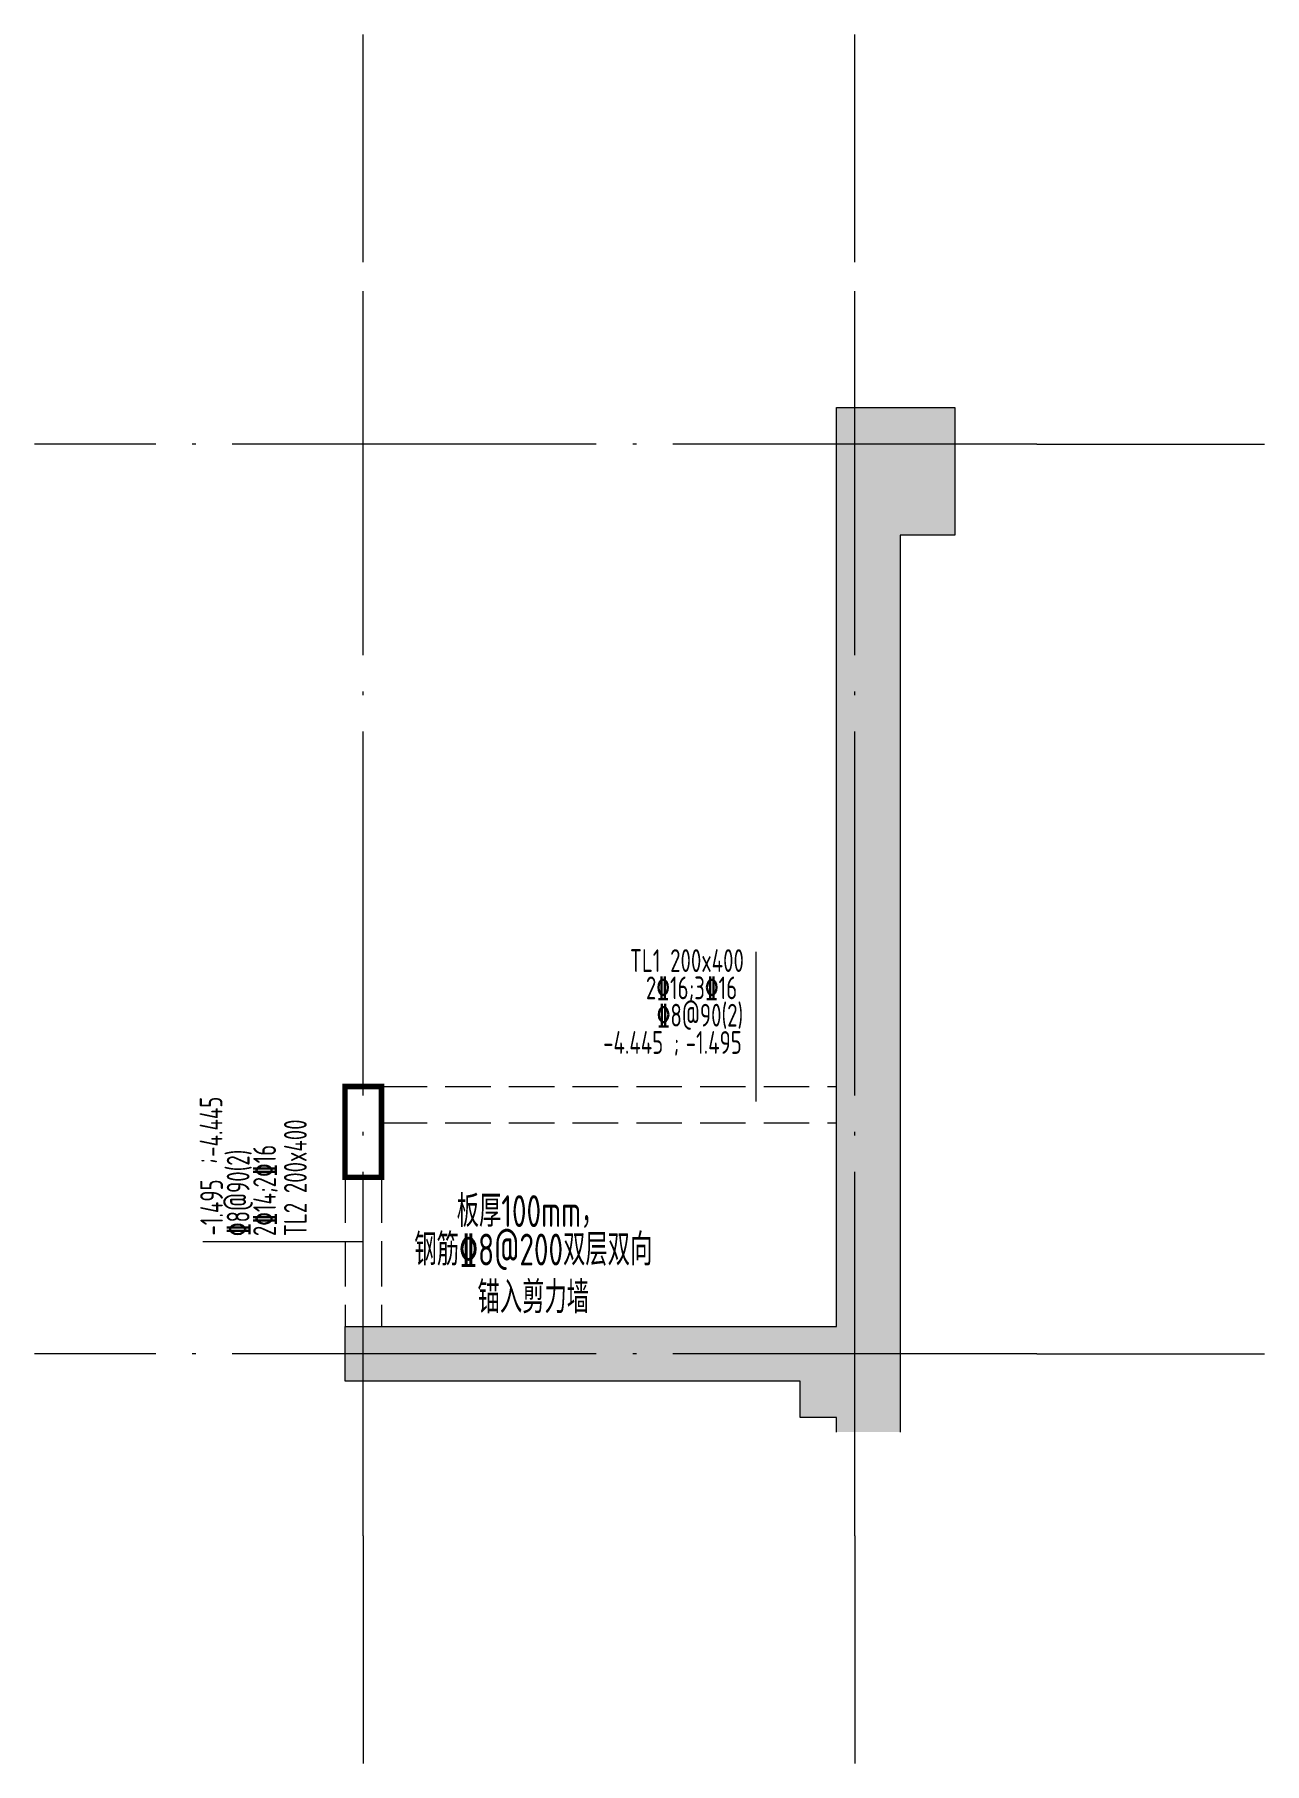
# Model space of a CAD drawing. Extents: x 5874492 to 7194610, y -939842 to -279257.
# Drawn here: x 6170639 to 6177394, y -754525 to -745025 of the extents above; entities that cross this region are included whole.
import ezdxf
from ezdxf.enums import TextEntityAlignment as Align

# ---------------------------------------------------------------- set-up
doc = ezdxf.new("R2010")
doc.units = 0
doc.header["$LTSCALE"] = 1000
doc.linetypes.add('DASH', pattern=[0.35, 0.25, -0.1])
doc.linetypes.add('DOTE', pattern=[2.42, 2, -0.2, 0.02, -0.2])
for name, color, linetype, lineweight in [('A-标注-轴号', 3, 'Continuous', 15), ('A-轴线-塔楼', 1, 'DOTE', 9), ('S-墙柱-COLU', 50, 'Continuous', 20), ('S-墙柱-HATCH', 251, 'Continuous', 20), ('S-墙柱-WALL', 6, 'Continuous', 20), ('S-板-BEAM', 4, 'DASH', 20), ('S-梁-垂直集中标注', 45, 'Continuous', 20), ('S-通用-TEXT', 7, 'Continuous', 20)]:
    doc.layers.add(name, color=color, linetype=linetype, lineweight=lineweight)
doc.styles.add('TSSD_Rein', font='tssdeng.shx', dxfattribs={"width": 0.7, "bigfont": 'hztxt.shx'})

msp = doc.modelspace()

# ---------------------------------------------------------------- hatches: boundary and pattern name
at = {"layer": 'S-墙柱-HATCH'}
h = msp.add_hatch(color=256, dxfattribs=at)
h.dxf.hatch_style = 1
h.paths.add_polyline_path([(6175394.5, -752704), (6175044.5, -752704), (6175044.5, -752624.9), (6174844.5, -752624.9), (6174844.5, -752424.9), (6172344.5, -752424.9), (6172344.5, -752124.9), (6175044.5, -752124.9), (6175044.5, -747074.9), (6175694.5, -747074.9), (6175694.5, -747774.9), (6175394.5, -747774.9)])

# ---------------------------------------------------------------- linework, layer by layer
at = {"layer": 'A-标注-轴号'}
for p, q in [((6172444.5, -746274.9), (6172444.5, -745024.9)), ((6175144.5, -746274.9), (6175144.5, -745024.9)), ((6176144.5, -747274.9), (6177394.5, -747274.9)), ((6176144.5, -752274.9), (6177394.5, -752274.9)), ((6172444.5, -753274.9), (6172444.5, -754524.9)), ((6175144.5, -753274.9), (6175144.5, -754524.9))]:
    msp.add_line(p, q, dxfattribs=at)
at = {"layer": 'A-轴线-塔楼'}
for p, q in [((6172444.5, -753274.9), (6172444.5, -746274.9)), ((6175144.5, -753274.9), (6175144.5, -746274.9)), ((6176144.5, -747274.9), (6170638.9, -747274.9)), ((6176144.5, -752274.9), (6170638.9, -752274.9))]:
    msp.add_line(p, q, dxfattribs=at)
at = {"layer": 'S-墙柱-COLU', "const_width": 30}
msp.add_lwpolyline([(6172544.5, -750804.9), (6172344.5, -750804.9), (6172344.5, -751304.9), (6172544.5, -751304.9)], close=True, dxfattribs=at)
at = {"layer": 'S-墙柱-WALL'}
msp.add_lwpolyline([(6175044.5, -752704), (6175044.5, -752624.9), (6174844.5, -752624.9), (6174844.5, -752424.9), (6172344.5, -752424.9), (6172344.5, -752124.9), (6175044.5, -752124.9), (6175044.5, -747074.9), (6175694.5, -747074.9), (6175694.5, -747774.9), (6175394.5, -747774.9), (6175394.5, -752704)], dxfattribs=at)
at = {"layer": 'S-板-BEAM'}
for p, q in [((6172544.5, -750804.9), (6175044.5, -750805)), ((6172544.5, -751004.9), (6175044.5, -751005))]:
    msp.add_line(p, q, dxfattribs=at)
for points in [[(6172344.5, -751304.9), (6172344.5, -752124.9)], [(6172544.5, -751304.9), (6172544.5, -752124.9)]]:
    msp.add_lwpolyline(points, dxfattribs=at)
at = {"layer": 'S-梁-垂直集中标注'}
for p, q in [((6174603.3, -750886.9), (6174603.3, -750065.2)), ((6172444.5, -751658.5), (6171563.8, -751658.5))]:
    msp.add_line(p, q, dxfattribs=at)

# ---------------------------------------------------------------- texts
at = {"layer": 'S-梁-垂直集中标注', "style": 'TSSD_Rein', "width": 0.7}
for s, rotation, p in [('TL1 200x400', 360, (6173909.3, -750175.8)), ('2\x8416;3\x8416', 360, (6173997.1, -750325.8)), ('\x848@90(2)', 360, (6174056.4, -750475.8)), ('TL2 200x400', 90, (6172134, -751627.3)), ('\x848@90(2)', 90, (6171819.6, -751627.3)), ('2\x8414;2\x8416', 90, (6171964.8, -751627.3))]:
    msp.add_text(s, height=125, rotation=rotation, dxfattribs=at).set_placement(p)
at = {"layer": 'S-梁-垂直集中标注', "color": 6, "style": 'TSSD_Rein', "width": 0.7}
for s, rotation, p in [('-4.445', 360, (6173761.8, -750625.8)), (';', 360, (6174148.8, -750625.8)), ('-1.495', 360, (6174215.6, -750625.8)), ('-4.445', 90, (6171670.7, -751191.6)), (';', 90, (6171631.9, -751230.5)), ('-1.495', 90, (6171673.5, -751623.9))]:
    msp.add_text(s, height=125, rotation=rotation, dxfattribs=at).set_placement(p)
at = {"layer": 'S-通用-TEXT', "style": 'TSSD_Rein', "width": 0.7}
for s, p in [('板厚100mm，', (6173360.6, -751489.8)), ('钢筋\x848@200双层双向', (6173378.5, -751701.2)), ('锚入剪力墙', (6173378.5, -751963.7))]:
    msp.add_text(s, height=175, dxfattribs=at).set_placement(p, align=Align.MIDDLE_CENTER)

doc.saveas('drawing.dxf')
